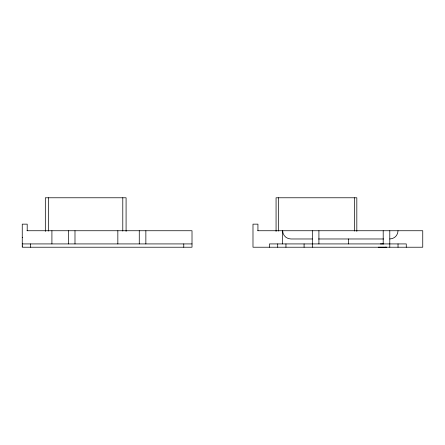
<?xml version="1.0" encoding="UTF-8"?>
<svg xmlns="http://www.w3.org/2000/svg" width="445" height="445" viewBox="0 0 445 445"><rect width="100%" height="100%" fill="white"/><g stroke="black" fill="none" stroke-linecap="round" stroke-linejoin="round"><path stroke-width="0.67" d="M27 230.738L192.012 230.738L192.012 247.22L22.25 247.22L22.25 224.147L27.195 224.147L27.195 230.738M257.744 230.738L422.75 230.738L422.75 247.22L252.988 247.22L252.988 224.147L257.933 224.147L257.933 230.738M22.25 237.38L22.578 237.38M312.334 238.976L290.897 238.976A8.238 8.238 0 0 1 282.658 230.738L282.658 243.921M318.559 238.976L383.607 238.976M380.38 243.91L383.507 243.91M22.25 243.921L192.012 243.921M22.25 246.029L22.578 246.029M378.25 247.225L386.488 247.225L385.387 247.225M406.268 247.22L406.268 243.921L269.47 243.921L269.47 247.22M398.03 243.921L398.03 247.22M389.787 230.738L389.787 247.22M383.195 230.738L383.195 243.921M356.823 231.422L356.823 197.775L276.067 197.775L276.067 231.422M354.515 197.775L354.515 231.083M348.585 238.976L348.585 243.921M318.915 230.738L318.915 243.921M312.323 230.738L312.323 247.22M304.085 243.921L304.085 247.22M285.951 243.921L285.951 247.22M278.37 197.775L278.37 231.083M277.713 243.921L277.713 247.22M183.768 243.921L183.768 247.22M145.86 230.738L145.86 243.921M139.268 230.738L139.268 243.921M126.085 231.422L126.085 197.775L45.323 197.775L45.323 231.422M122.787 197.775L122.787 231.083M117.842 230.738L117.842 243.921M74.988 230.738L74.988 243.921M68.397 230.738L68.397 243.921M51.915 230.738L51.915 243.921M48.622 197.775L48.622 231.083M30.488 243.921L30.488 247.22M398.03 230.738A8.238 8.238 0 0 1 389.787 238.976"/></g></svg>
